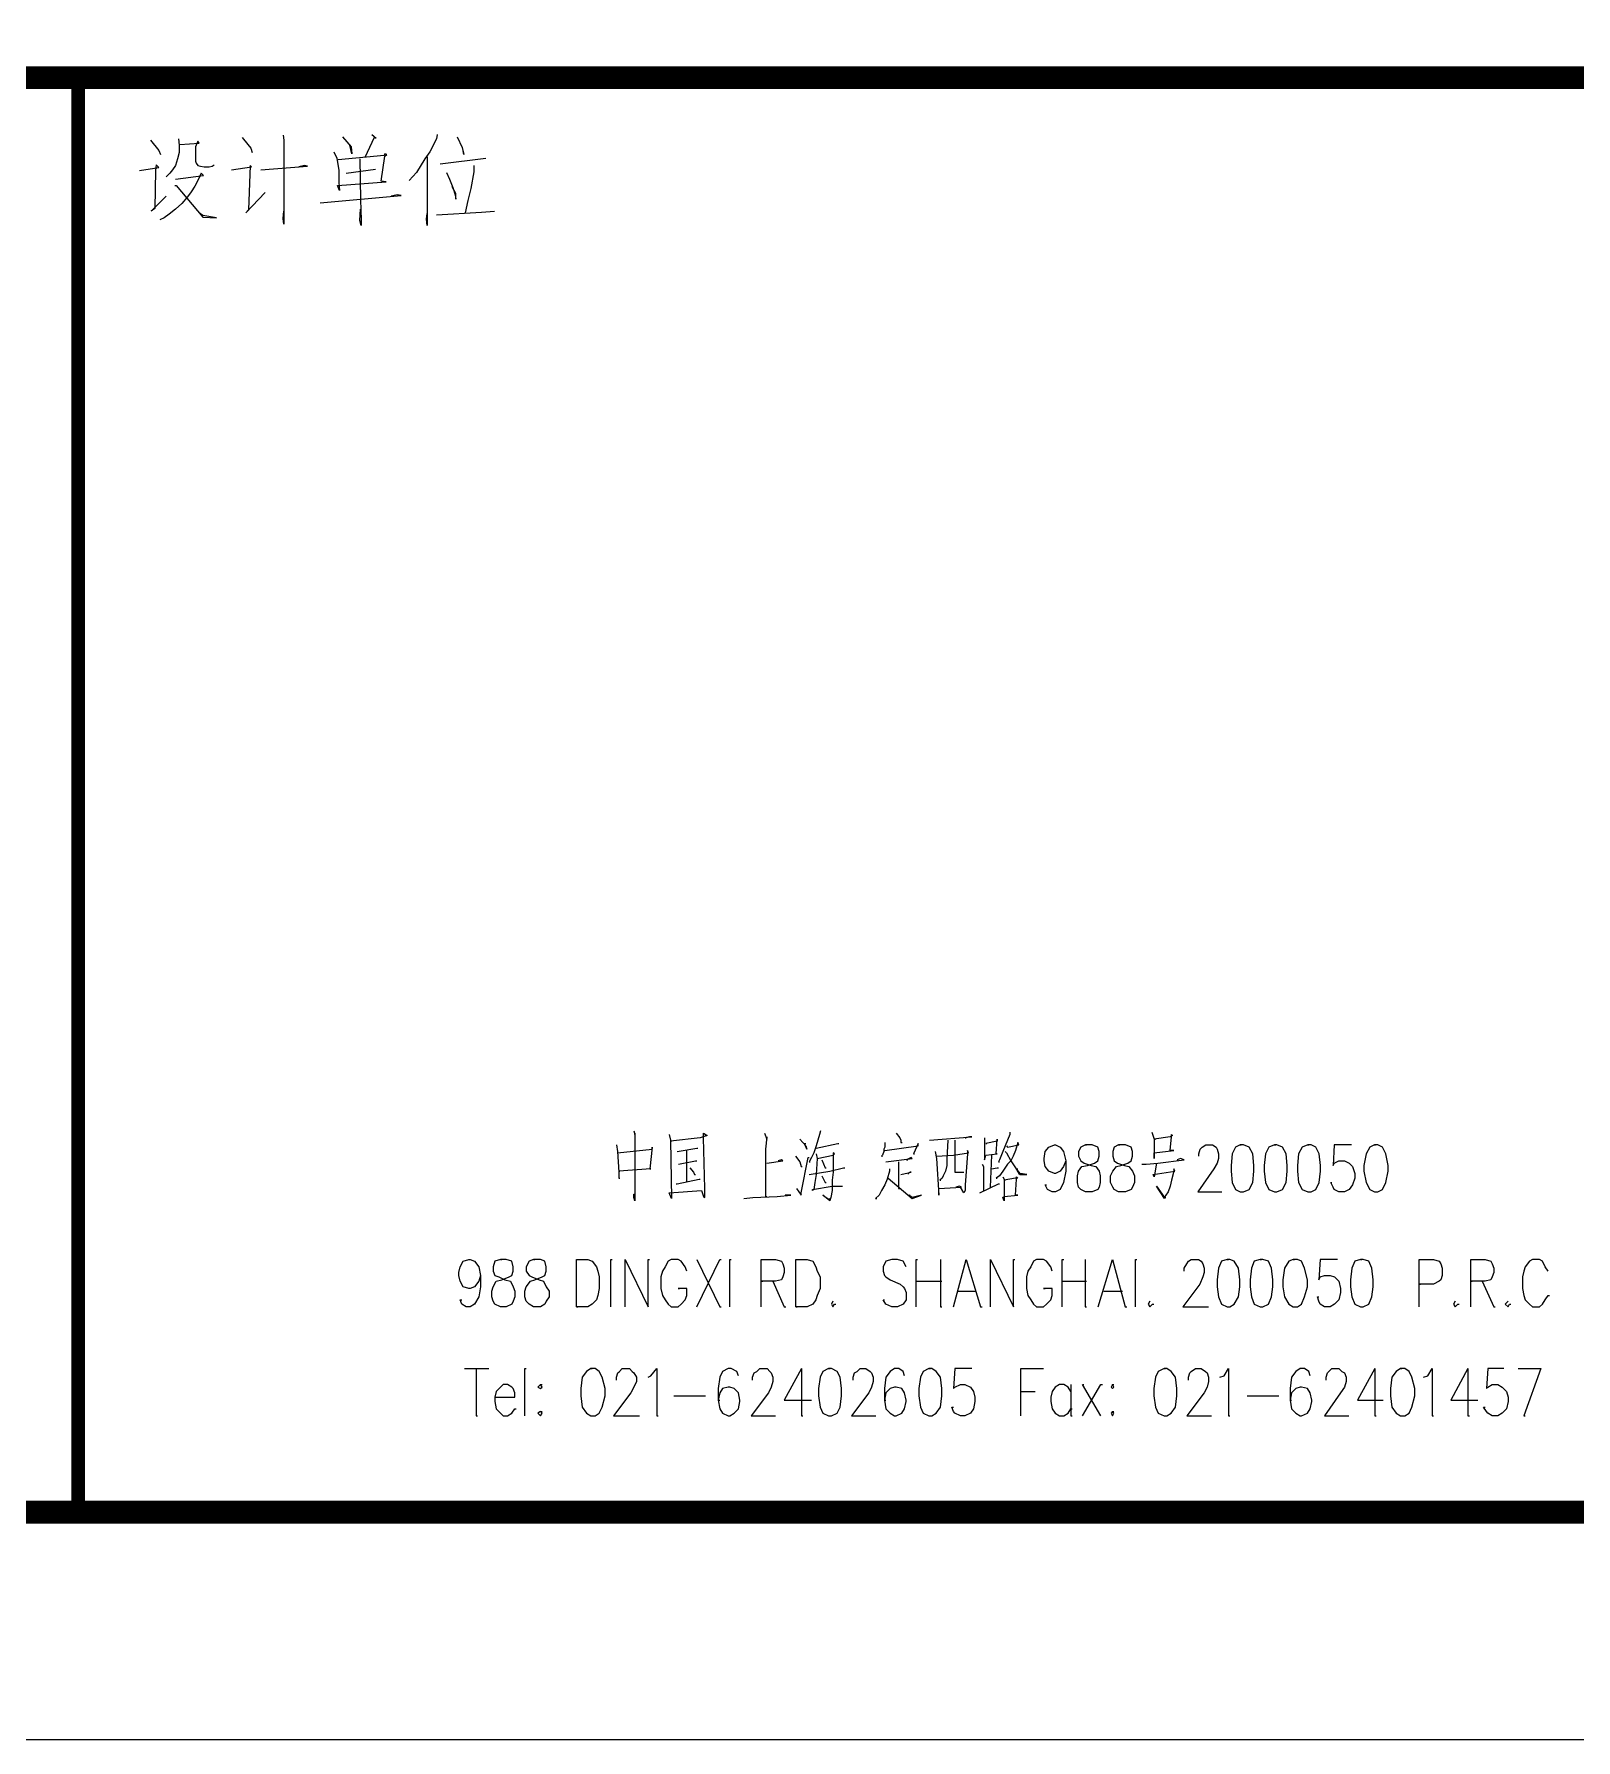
# Model space of a CAD drawing. Extents: x 38883873 to 41204444, y -39183004 to -36939090.
# Drawn here: x 39266547 to 39435874, y -39183004 to -38995725 of the extents above; entities that cross this region are included whole.
import ezdxf

# ---------------------------------------------------------------- set-up
doc = ezdxf.new("R2010")
doc.units = 0
doc.header["$LTSCALE"] = 1000
doc.header["$MEASUREMENT"] = 0
doc.layers.add('华谏图框', color=4, linetype='CONTINUOUS')

# ---------------------------------------------------------------- blocks, each defined once
blk = doc.blocks.new('A$C078B7F83')
at = {"layer": '华谏图框'}
for points in [[(47.2, 374.8), (85, 330.7), (91.3, 311.8)], [(170.1, 381.1), (173.2, 352.8), (173.2, 321.3), (166.9, 292.9), (157.5, 264.6), (144.9, 245.7), (132.3, 229.9), (116.5, 214.2)], [(450.4, 387.4), (475.6, 355.9), (488.2, 340.2), (494.5, 321.3)], [(629.9, 396.9), (633.1, 374.8), (633.1, 6.3), (629.9, 31.5), (633.1, 63)], [(891.3, 390.6), (929.1, 346.5), (932.3, 315), (922.8, 352.8)], [(1020.5, 400), (1039.4, 384.3), (1029.9, 387.4), (989, 299.2)], [(1307.1, 400), (1303.9, 381.1), (1275.6, 324.4), (1253.5, 292.9), (1215.7, 233.1), (1184.3, 198.4)], [(1395.3, 390.6), (1417.3, 343.3), (1423.6, 311.8), (1420.5, 337)], [(176.4, 355.9), (261.4, 362.2), (255.1, 371.7), (245.7, 346.5), (245.7, 324.4), (245.7, 305.5), (245.7, 283.5), (248.8, 274), (255.1, 264.6), (267.7, 261.4), (283.5, 258.3), (305.5, 258.3), (318.1, 261.4), (327.6, 267.7)], [(853.5, 324.4), (866.1, 296.1), (875.6, 242.5), (875.6, 189), (878.7, 154.3), (869.3, 176.4), (1083.5, 192.1), (1061.4, 195.3), (1077.2, 305.5), (1086.6, 311.8), (1077.2, 315), (1074, 308.7), (872.4, 289.8)], [(1263, 302.4), (1263, 0), (1259.8, 28.3), (1263, 53.5)], [(0, 242.5), (85, 255.1), (72.4, 267.7), (69.3, 242.5), (66.1, 75.6), (50.4, 63), (116.5, 129.1)], [(157.5, 204.7), (280.3, 220.5), (270.9, 229.9), (258.3, 204.7), (242.5, 173.2), (226.8, 148), (211, 126), (185.8, 97.6), (157.5, 72.4), (129.1, 50.4), (107.1, 34.6), (88.2, 25.2)], [(403.1, 245.7), (491.3, 258.3), (485, 264.6), (478.7, 69.3), (466.1, 56.7), (551.2, 144.9)], [(532.3, 245.7), (737, 261.4), (724.4, 264.6), (699.2, 258.3)], [(907.1, 229.9), (1036.2, 248.8)], [(966.9, 292.9), (970.1, 113.4), (973.2, 25.2), (973.2, 0), (966.9, 22), (970.1, 72.4)], [(1319.7, 270.9), (1521.3, 296.1)], [(1348, 233.1), (1360.6, 204.7), (1376.4, 166.9), (1385.8, 135.4), (1389, 116.5), (1389, 141.7), (1373.2, 170.1)], [(1467.7, 264.6), (1467.7, 236.2), (1455.1, 163.8), (1442.5, 110.2), (1429.9, 56.7)], [(154.3, 176.4), (160.6, 176.4), (277.2, 37.8), (337, 34.6), (277.2, 44.1), (261.4, 56.7)], [(793.7, 100.8), (1149.6, 132.3), (1130.7, 135.4), (1105.5, 129.1)], [(1303.9, 47.2), (1502.4, 59.8), (1559.1, 63)]]:
    blk.add_lwpolyline(points, dxfattribs=at)
blk = doc.blocks.new('w')
at = {"layer": '华谏图框', "color": 4}
for p, q in [((1278803, 113427), (1278828, 113353)), ((1278828, 113353), (1278828, 113378)), ((1278828, 113378), (1278828, 111933)), ((1279562, 113353), (1279587, 113231)), ((1280224, 113280), (1279587, 113206)), ((1280371, 113329), (1280224, 113280)), ((1280297, 113280), (1280297, 113378)), ((1280297, 113378), (1280371, 113329)), ((1280322, 112202), (1280297, 113280)), ((1281595, 113378), (1281644, 113255)), ((1281644, 113304), (1281619, 113035)), ((1281644, 113255), (1281644, 113304)), ((1282770, 113353), (1282697, 113108)), ((1282795, 113427), (1282770, 113353)), ((1284411, 113378), (1284485, 113280)), ((1284485, 113280), (1284509, 113231)), ((1285121, 113231), (1286027, 113304)), ((1285978, 113304), (1285880, 113280)), ((1285880, 113280), (1285905, 113280)), ((1286027, 113304), (1285978, 113304)), ((1286297, 113280), (1286297, 113182)), ((1286836, 113353), (1286738, 113108)), ((1286836, 113402), (1286836, 113353)), ((1289872, 113402), (1289921, 113255)), ((1290264, 113304), (1289921, 113255)), ((1290313, 113329), (1290264, 113304)), ((1290264, 113010), (1290288, 113304)), ((1290288, 113304), (1290288, 113353)), ((1290288, 113353), (1290313, 113329)), ((1278436, 113133), (1278460, 112986)), ((1278460, 112961), (1279195, 113035)), ((1278460, 112986), (1278485, 112545)), ((1279195, 113084), (1279146, 112618)), ((1279195, 113035), (1279195, 113084)), ((1279587, 113231), (1279611, 111982)), ((1279587, 113206), (1279611, 113206)), ((1279734, 112986), (1280150, 113059)), ((1279930, 113010), (1279930, 112349)), ((1280150, 113059), (1280175, 113059)), ((1281619, 113035), (1281619, 112349)), ((1282354, 113255), (1282477, 113108)), ((1282501, 113035), (1282452, 113157)), ((1282452, 113157), (1282477, 113157)), ((1282477, 113108), (1282501, 113035)), ((1282648, 112961), (1282599, 112863)), ((1282697, 113108), (1282648, 112961)), ((1282697, 113059), (1283162, 113157)), ((1282697, 112937), (1282721, 112839)), ((1282721, 112839), (1283064, 112912)), ((1283089, 112937), (1283064, 112961)), ((1283064, 112961), (1283064, 112912)), ((1283064, 112912), (1283089, 112937)), ((1283064, 112912), (1283064, 112545)), ((1283162, 113157), (1283187, 113157)), ((1284117, 112912), (1284093, 112888)), ((1284142, 112986), (1284117, 112912)), ((1284166, 113084), (1284142, 113035)), ((1284142, 113035), (1284142, 112986)), ((1284166, 113182), (1284166, 113084)), ((1284166, 113010), (1284876, 113108)), ((1284509, 113231), (1284509, 113182)), ((1284509, 113182), (1284534, 113182)), ((1284876, 113157), (1284779, 112937)), ((1284779, 112937), (1284803, 112937)), ((1284876, 113108), (1284876, 113157)), ((1285244, 112986), (1285268, 112839)), ((1285268, 112888), (1285636, 112912)), ((1285513, 113231), (1285489, 112839)), ((1285636, 112912), (1285954, 112961)), ((1285660, 113231), (1285660, 112545)), ((1285929, 112937), (1285880, 112276)), ((1285954, 112961), (1285929, 113010)), ((1285929, 113010), (1285929, 112937)), ((1286297, 113182), (1286297, 113084)), ((1286297, 113084), (1286297, 112912)), ((1286297, 112912), (1286297, 112814)), ((1286297, 112814), (1286321, 112912)), ((1286566, 113206), (1286321, 113157)), ((1286321, 113157), (1286346, 113157)), ((1286321, 112912), (1286566, 112937)), ((1286444, 112912), (1286419, 112227)), ((1286542, 112937), (1286566, 113255)), ((1286566, 112937), (1286542, 112937)), ((1286566, 113255), (1286566, 113231)), ((1286566, 113231), (1286566, 113206)), ((1286689, 112986), (1286615, 112814)), ((1286738, 113108), (1286689, 112986)), ((1286738, 112986), (1286762, 112961)), ((1286762, 113108), (1286787, 113084)), ((1286762, 112961), (1286860, 112790)), ((1286787, 113084), (1287031, 113133)), ((1286958, 113010), (1286909, 112888)), ((1287007, 113182), (1286958, 113010)), ((1287031, 113133), (1287007, 113182)), ((1287568, 112839), (1287592, 112986)), ((1287592, 112986), (1287666, 113084)), ((1287666, 113084), (1287788, 113133)), ((1287788, 113133), (1287813, 113133)), ((1287813, 113133), (1287911, 113084)), ((1287911, 113084), (1287984, 112986)), ((1287984, 112986), (1288033, 112790)), ((1288352, 113084), (1288303, 112986)), ((1288303, 112986), (1288303, 112888)), ((1288449, 113133), (1288352, 113084)), ((1288596, 113133), (1288449, 113133)), ((1288449, 113133), (1288474, 113133)), ((1288719, 113084), (1288596, 113133)), ((1288743, 112986), (1288719, 113084)), ((1288743, 112888), (1288743, 112986)), ((1289062, 113084), (1289037, 112986)), ((1289037, 112986), (1289037, 112888)), ((1289160, 113133), (1289062, 113084)), ((1289307, 113133), (1289160, 113133)), ((1289160, 113133), (1289184, 113133)), ((1289429, 113084), (1289307, 113133)), ((1289454, 112986), (1289429, 113084)), ((1289454, 112888), (1289454, 112986)), ((1289921, 113255), (1289921, 112839)), ((1289921, 113255), (1289946, 113255)), ((1289921, 112961), (1290337, 113010)), ((1289921, 112839), (1289921, 112961)), ((1290337, 113010), (1290264, 113010)), ((1290874, 112937), (1290898, 113035)), ((1290874, 112888), (1290874, 112937)), ((1290898, 113035), (1290947, 113084)), ((1290947, 113084), (1291021, 113133)), ((1291021, 113133), (1291168, 113133)), ((1291168, 113133), (1291241, 113084)), ((1291241, 113084), (1291266, 113035)), ((1291266, 113035), (1291290, 112937)), ((1291290, 112937), (1291290, 112839)), ((1291584, 112937), (1291560, 112692)), ((1291657, 113084), (1291584, 112937)), ((1291755, 113133), (1291657, 113084)), ((1291829, 113133), (1291755, 113133)), ((1291755, 113133), (1291780, 113133)), ((1291951, 113084), (1291829, 113133)), ((1292025, 112937), (1291951, 113084)), ((1292049, 112692), (1292025, 112937)), ((1292294, 112937), (1292270, 112692)), ((1292368, 113084), (1292294, 112937)), ((1292490, 113133), (1292368, 113084)), ((1292539, 113133), (1292490, 113133)), ((1292490, 113133), (1292515, 113133)), ((1292662, 113084), (1292539, 113133)), ((1292735, 112937), (1292662, 113084)), ((1292759, 112692), (1292735, 112937)), ((1293004, 112937), (1292980, 112692)), ((1293078, 113084), (1293004, 112937)), ((1293200, 113133), (1293078, 113084)), ((1293274, 113133), (1293200, 113133)), ((1293200, 113133), (1293225, 113133)), ((1293372, 113084), (1293274, 113133)), ((1293445, 112937), (1293372, 113084)), ((1293470, 112692), (1293445, 112937)), ((1293764, 113133), (1293739, 112692)), ((1294131, 113133), (1293764, 113133)), ((1294449, 112937), (1294400, 112692)), ((1294523, 113084), (1294449, 112937)), ((1294621, 113133), (1294523, 113084)), ((1294694, 113133), (1294621, 113133)), ((1294621, 113133), (1294645, 113133)), ((1294792, 113084), (1294694, 113133)), ((1294865, 112937), (1294792, 113084)), ((1294914, 112692), (1294865, 112937)), ((1279171, 112618), (1278485, 112569)), ((1278485, 112569), (1278509, 112569)), ((1278485, 112545), (1278485, 112422)), ((1279146, 112618), (1279171, 112618)), ((1279758, 112716), (1280126, 112790)), ((1280003, 112643), (1280077, 112545)), ((1280077, 112545), (1280101, 112496)), ((1280126, 112790), (1280150, 112790)), ((1281644, 112741), (1281987, 112790)), ((1281962, 112814), (1281889, 112790)), ((1281889, 112790), (1281913, 112790)), ((1281987, 112790), (1281962, 112814)), ((1282256, 112888), (1282354, 112765)), ((1282354, 112765), (1282379, 112667)), ((1282379, 112104), (1282526, 112863)), ((1282379, 112667), (1282403, 112667)), ((1282526, 112863), (1282550, 112863)), ((1282599, 112863), (1282550, 112765)), ((1282550, 112765), (1282575, 112765)), ((1282550, 112496), (1282991, 112569)), ((1282721, 112839), (1282697, 112496)), ((1282819, 112814), (1282893, 112643)), ((1282893, 112643), (1282917, 112643)), ((1282991, 112569), (1283285, 112643)), ((1283064, 112545), (1283040, 112374)), ((1283285, 112643), (1283309, 112643)), ((1284093, 112888), (1284117, 112888)), ((1284191, 112765), (1284754, 112839)), ((1284264, 112569), (1284215, 112398)), ((1284264, 112618), (1284264, 112569)), ((1284460, 112765), (1284460, 112716)), ((1284460, 112716), (1284460, 112202)), ((1284509, 112496), (1284730, 112545)), ((1284730, 112863), (1284632, 112814)), ((1284632, 112814), (1284656, 112814)), ((1284705, 112545), (1284656, 112520)), ((1284730, 112545), (1284705, 112545)), ((1284754, 112839), (1284730, 112863)), ((1285268, 112839), (1285317, 112055)), ((1285464, 112569), (1285415, 112471)), ((1285489, 112692), (1285464, 112569)), ((1285489, 112839), (1285489, 112692)), ((1285660, 112545), (1285685, 112545)), ((1285685, 112545), (1285832, 112545)), ((1285832, 112545), (1285856, 112545)), ((1286248, 112716), (1286272, 112667)), ((1286272, 112667), (1286272, 112153)), ((1286444, 112618), (1286566, 112643)), ((1286566, 112643), (1286591, 112643)), ((1286615, 112814), (1286591, 112765)), ((1286591, 112765), (1286615, 112765)), ((1286689, 112569), (1286615, 112471)), ((1286787, 112716), (1286689, 112569)), ((1286860, 112790), (1286787, 112716)), ((1286909, 112888), (1286860, 112790)), ((1286860, 112790), (1286958, 112643)), ((1286958, 112643), (1287031, 112520)), ((1287056, 112520), (1286982, 112618)), ((1286982, 112618), (1287007, 112618)), ((1287568, 112790), (1287568, 112839)), ((1287592, 112667), (1287568, 112790)), ((1287666, 112569), (1287592, 112667)), ((1287788, 112520), (1287666, 112569)), ((1287911, 112569), (1287813, 112520)), ((1287984, 112667), (1287911, 112569)), ((1288033, 112790), (1287984, 112667)), ((1288033, 112569), (1287984, 112325)), ((1288033, 112790), (1288033, 112569)), ((1288278, 112471), (1288303, 112569)), ((1288303, 112888), (1288352, 112790)), ((1288303, 112569), (1288376, 112667)), ((1288352, 112790), (1288425, 112741)), ((1288376, 112667), (1288498, 112692)), ((1288425, 112741), (1288572, 112692)), ((1288498, 112692), (1288645, 112741)), ((1288572, 112692), (1288670, 112667)), ((1288645, 112741), (1288719, 112790)), ((1288670, 112667), (1288743, 112569)), ((1288719, 112790), (1288743, 112888)), ((1288743, 112569), (1288768, 112471)), ((1288988, 112471), (1289037, 112569)), ((1289037, 112888), (1289062, 112790)), ((1289037, 112569), (1289111, 112667)), ((1289062, 112790), (1289135, 112741)), ((1289111, 112667), (1289209, 112692)), ((1289135, 112741), (1289282, 112692)), ((1289209, 112692), (1289356, 112741)), ((1289282, 112692), (1289380, 112667)), ((1289356, 112741), (1289429, 112790)), ((1289380, 112667), (1289454, 112569)), ((1289429, 112790), (1289454, 112888)), ((1289454, 112569), (1289502, 112471)), ((1289652, 112716), (1289750, 112716)), ((1289750, 112716), (1289995, 112741)), ((1289897, 112496), (1290362, 112569)), ((1289970, 112741), (1289921, 112447)), ((1289995, 112741), (1290558, 112814)), ((1290337, 112569), (1290288, 112374)), ((1290362, 112569), (1290337, 112618)), ((1290337, 112618), (1290337, 112569)), ((1290484, 112839), (1290411, 112814)), ((1290411, 112814), (1290435, 112814)), ((1290558, 112814), (1290484, 112839)), ((1291192, 112618), (1290849, 112129)), ((1291266, 112741), (1291192, 112618)), ((1291290, 112839), (1291266, 112741)), ((1291560, 112692), (1291560, 112569)), ((1291560, 112569), (1291584, 112325)), ((1292025, 112325), (1292049, 112569)), ((1292049, 112569), (1292049, 112692)), ((1292270, 112692), (1292270, 112569)), ((1292270, 112569), (1292294, 112325)), ((1292735, 112325), (1292759, 112569)), ((1292759, 112569), (1292759, 112692)), ((1292980, 112692), (1292980, 112569)), ((1292980, 112569), (1293004, 112325)), ((1293445, 112325), (1293470, 112569)), ((1293470, 112569), (1293470, 112692)), ((1293739, 112692), (1293764, 112741)), ((1293764, 112741), (1293861, 112790)), ((1293861, 112790), (1293984, 112790)), ((1293984, 112790), (1294082, 112741)), ((1294082, 112741), (1294155, 112667)), ((1294155, 112667), (1294204, 112520)), ((1294400, 112692), (1294400, 112569)), ((1294400, 112569), (1294449, 112325)), ((1294865, 112325), (1294914, 112569)), ((1294914, 112569), (1294914, 112692)), ((1278485, 112422), (1278509, 112422)), ((1279709, 112300), (1279734, 112300)), ((1279734, 112300), (1280199, 112398)), ((1279930, 112349), (1279954, 112349)), ((1280101, 112496), (1280126, 112496)), ((1280199, 112398), (1280224, 112398)), ((1280322, 112006), (1280322, 112202)), ((1281619, 112349), (1281619, 112031)), ((1282281, 112202), (1282379, 112055)), ((1282624, 112178), (1283040, 112251)), ((1282648, 112178), (1282624, 112153)), ((1282624, 112153), (1282624, 112178)), ((1282672, 112325), (1282648, 112178)), ((1282697, 112496), (1282672, 112325)), ((1282819, 112471), (1282893, 112325)), ((1282893, 112325), (1282917, 112325)), ((1283040, 112374), (1283040, 112153)), ((1283040, 112251), (1283236, 112251)), ((1283236, 112251), (1283260, 112251)), ((1284166, 112276), (1284093, 112153)), ((1284215, 112398), (1284166, 112276)), ((1284215, 112398), (1284240, 112422)), ((1284240, 112422), (1284754, 111982)), ((1284460, 112202), (1284485, 112202)), ((1284656, 112520), (1284681, 112520)), ((1285317, 112202), (1285807, 112227)), ((1285317, 112055), (1285317, 112202)), ((1285391, 112422), (1285342, 112374)), ((1285342, 112374), (1285366, 112374)), ((1285415, 112471), (1285391, 112422)), ((1285758, 112251), (1285685, 112227)), ((1285685, 112227), (1285709, 112227)), ((1285807, 112227), (1285758, 112251)), ((1285856, 112104), (1285783, 112227)), ((1285783, 112227), (1285807, 112227)), ((1285880, 112276), (1285880, 112153)), ((1286199, 112104), (1286591, 112300)), ((1286419, 112227), (1286444, 112227)), ((1286615, 112471), (1286542, 112422)), ((1286542, 112422), (1286566, 112422)), ((1286591, 112300), (1286615, 112300)), ((1286689, 112447), (1286713, 112398)), ((1286958, 112422), (1286713, 112374)), ((1286713, 112398), (1286713, 111933)), ((1286713, 112374), (1286738, 112374)), ((1287007, 112422), (1286958, 112422)), ((1286958, 112055), (1286982, 112398)), ((1286982, 112398), (1286982, 112447)), ((1286982, 112447), (1287007, 112422)), ((1287031, 112520), (1287056, 112496)), ((1287203, 112496), (1287056, 112520)), ((1287056, 112496), (1287203, 112496)), ((1287641, 112178), (1287592, 112276)), ((1287592, 112276), (1287617, 112276)), ((1287739, 112129), (1287641, 112178)), ((1287813, 112520), (1287788, 112520)), ((1287911, 112178), (1287813, 112129)), ((1287984, 112325), (1287911, 112178)), ((1288278, 112325), (1288278, 112471)), ((1288303, 112227), (1288278, 112325)), ((1288352, 112178), (1288303, 112227)), ((1288449, 112129), (1288352, 112178)), ((1288719, 112178), (1288596, 112129)), ((1288743, 112227), (1288719, 112178)), ((1288768, 112325), (1288743, 112227)), ((1288768, 112471), (1288768, 112325)), ((1288988, 112325), (1288988, 112471)), ((1289037, 112227), (1288988, 112325)), ((1289062, 112178), (1289037, 112227)), ((1289160, 112129), (1289062, 112178)), ((1289429, 112178), (1289307, 112129)), ((1289454, 112227), (1289429, 112178)), ((1289502, 112325), (1289454, 112227)), ((1289502, 112471), (1289502, 112325)), ((1289921, 112447), (1289897, 112496)), ((1290141, 111982), (1289970, 112251)), ((1289970, 112251), (1290141, 112006)), ((1290264, 112251), (1290215, 112129)), ((1290288, 112374), (1290264, 112251)), ((1291584, 112325), (1291657, 112178)), ((1291657, 112178), (1291755, 112129)), ((1291829, 112129), (1291951, 112178)), ((1291951, 112178), (1292025, 112325)), ((1292294, 112325), (1292368, 112178)), ((1292368, 112178), (1292490, 112129)), ((1292539, 112129), (1292662, 112178)), ((1292662, 112178), (1292735, 112325)), ((1293004, 112325), (1293078, 112178)), ((1293078, 112178), (1293200, 112129)), ((1293274, 112129), (1293372, 112178)), ((1293372, 112178), (1293445, 112325)), ((1293739, 112227), (1293690, 112325)), ((1293690, 112325), (1293715, 112325)), ((1293764, 112178), (1293739, 112227)), ((1293861, 112129), (1293764, 112178)), ((1294082, 112178), (1293984, 112129)), ((1294155, 112276), (1294082, 112178)), ((1294204, 112422), (1294155, 112276)), ((1294204, 112520), (1294204, 112422)), ((1294449, 112325), (1294523, 112178)), ((1294523, 112178), (1294621, 112129)), ((1294694, 112129), (1294792, 112178)), ((1294792, 112178), (1294865, 112325)), ((1278803, 112006), (1278803, 112080)), ((1278803, 112080), (1278828, 112080)), ((1278828, 111933), (1278803, 112006)), ((1279562, 112104), (1280248, 112153)), ((1279611, 111982), (1279562, 112104)), ((1280248, 112153), (1280297, 112031)), ((1280297, 112031), (1280322, 112006)), ((1281154, 111982), (1281350, 112006)), ((1281350, 112006), (1281864, 112031)), ((1281619, 112031), (1281644, 112031)), ((1281864, 112031), (1282158, 112055)), ((1282109, 112055), (1282036, 112055)), ((1282036, 112055), (1282060, 112055)), ((1282158, 112055), (1282109, 112055)), ((1282379, 112055), (1282379, 112104)), ((1282991, 111933), (1282844, 112055)), ((1282844, 112055), (1282991, 111957)), ((1283015, 112006), (1282991, 111933)), ((1282991, 111957), (1282991, 111982)), ((1282991, 111982), (1283015, 111982)), ((1283040, 112153), (1283015, 112006)), ((1284044, 112055), (1283970, 111982)), ((1283970, 111982), (1283995, 111982)), ((1284093, 112153), (1284044, 112055)), ((1284754, 112006), (1284681, 112055)), ((1284681, 112055), (1284705, 112055)), ((1284754, 111982), (1284950, 112055)), ((1284950, 112055), (1284754, 112006)), ((1285880, 112153), (1285856, 112104)), ((1286272, 112153), (1286297, 112153)), ((1286689, 112006), (1286713, 112031)), ((1286713, 111933), (1286689, 112006)), ((1286713, 112031), (1287007, 112055)), ((1287007, 112055), (1286958, 112055)), ((1287813, 112129), (1287739, 112129)), ((1288596, 112129), (1288449, 112129)), ((1289307, 112129), (1289160, 112129)), ((1290166, 112055), (1290141, 112006)), ((1290141, 112006), (1290141, 111982)), ((1290141, 112006), (1290166, 112006)), ((1290215, 112129), (1290166, 112055)), ((1290849, 112129), (1291339, 112129)), ((1291339, 112129), (1291364, 112129)), ((1291755, 112129), (1291829, 112129)), ((1292490, 112129), (1292539, 112129)), ((1293200, 112129), (1293274, 112129)), ((1293984, 112129), (1293861, 112129)), ((1294621, 112129), (1294694, 112129)), ((1275069, 110404), (1275100, 110527)), ((1275069, 110343), (1275069, 110404)), ((1275100, 110527), (1275161, 110649)), ((1275161, 110649), (1275284, 110680)), ((1275284, 110680), (1275314, 110680)), ((1275314, 110680), (1275406, 110649)), ((1275406, 110649), (1275498, 110527)), ((1275498, 110527), (1275528, 110343)), ((1275835, 110649), (1275804, 110527)), ((1275804, 110527), (1275804, 110435)), ((1275804, 110435), (1275835, 110343)), ((1275957, 110680), (1275835, 110649)), ((1276079, 110680), (1275957, 110680)), ((1275957, 110680), (1275988, 110680)), ((1276202, 110649), (1276079, 110680)), ((1276232, 110527), (1276202, 110649)), ((1276202, 110343), (1276232, 110435)), ((1276232, 110435), (1276232, 110527)), ((1276569, 110649), (1276508, 110527)), ((1276508, 110527), (1276508, 110435)), ((1276508, 110435), (1276569, 110343)), ((1276661, 110680), (1276569, 110649)), ((1276814, 110680), (1276661, 110680)), ((1276661, 110680), (1276692, 110680)), ((1276906, 110649), (1276814, 110680)), ((1276937, 110527), (1276906, 110649)), ((1276906, 110343), (1276937, 110435)), ((1276937, 110435), (1276937, 110527)), ((1277579, 109669), (1277579, 110680)), ((1277579, 110680), (1277824, 110680)), ((1277824, 110680), (1277916, 110649)), ((1277916, 110649), (1278008, 110527)), ((1278008, 110527), (1278039, 110435)), ((1278039, 110435), (1278069, 110312)), ((1278314, 109669), (1278314, 110680)), ((1278314, 110680), (1278345, 110680)), ((1278620, 109669), (1278620, 110680)), ((1278620, 110680), (1279110, 109669)), ((1279110, 109669), (1279110, 110680)), ((1279110, 110680), (1279141, 110680)), ((1279416, 110435), (1279385, 110312)), ((1279477, 110527), (1279416, 110435)), ((1279538, 110649), (1279477, 110527)), ((1279600, 110680), (1279538, 110649)), ((1279753, 110680), (1279600, 110680)), ((1279814, 110649), (1279753, 110680)), ((1279906, 110527), (1279814, 110649)), ((1279936, 110435), (1279906, 110527)), ((1280151, 109669), (1280640, 110680)), ((1280151, 110680), (1280640, 109669)), ((1280640, 110680), (1280671, 110680)), ((1280855, 109669), (1280855, 110680)), ((1280855, 110680), (1280885, 110680)), ((1281528, 109669), (1281528, 110680)), ((1281528, 110680), (1281834, 110680)), ((1281834, 110680), (1281957, 110649)), ((1281957, 110649), (1281987, 110588)), ((1281987, 110588), (1282018, 110496)), ((1282018, 110404), (1281987, 110312)), ((1282018, 110496), (1282018, 110404)), ((1282263, 109669), (1282263, 110680)), ((1282263, 110680), (1282508, 110680)), ((1282508, 110680), (1282630, 110649)), ((1282630, 110649), (1282691, 110527)), ((1282691, 110527), (1282722, 110435)), ((1282722, 110435), (1282783, 110312)), ((1284191, 110649), (1284130, 110527)), ((1284130, 110527), (1284130, 110435)), ((1284130, 110435), (1284161, 110343)), ((1284314, 110680), (1284191, 110649)), ((1284436, 110680), (1284314, 110680)), ((1284559, 110649), (1284436, 110680)), ((1284620, 110527), (1284559, 110649)), ((1284834, 109669), (1284834, 110680)), ((1284834, 110680), (1284865, 110680)), ((1285354, 110680), (1285354, 109669)), ((1285630, 109669), (1285905, 110680)), ((1285905, 110680), (1286212, 109669)), ((1286426, 109669), (1286426, 110680)), ((1286426, 110680), (1286916, 109669)), ((1286916, 109669), (1286916, 110680)), ((1286916, 110680), (1286946, 110680)), ((1287222, 110435), (1287191, 110312)), ((1287283, 110527), (1287222, 110435)), ((1287344, 110649), (1287283, 110527)), ((1287405, 110680), (1287344, 110649)), ((1287558, 110680), (1287405, 110680)), ((1287620, 110649), (1287558, 110680)), ((1287711, 110527), (1287620, 110649)), ((1287742, 110435), (1287711, 110527)), ((1287956, 109669), (1287956, 110680)), ((1287956, 110680), (1287987, 110680)), ((1288446, 110680), (1288446, 109669)), ((1288722, 109669), (1289028, 110680)), ((1289028, 110680), (1289303, 109669)), ((1289518, 109669), (1289518, 110680)), ((1289518, 110680), (1289548, 110680)), ((1290558, 110496), (1290619, 110588)), ((1290558, 110435), (1290558, 110496)), ((1290619, 110588), (1290650, 110649)), ((1290650, 110649), (1290711, 110680)), ((1290711, 110680), (1290864, 110680)), ((1290864, 110680), (1290926, 110649)), ((1290926, 110649), (1290956, 110588)), ((1290956, 110588), (1290987, 110496)), ((1290987, 110404), (1290956, 110312)), ((1290987, 110496), (1290987, 110404)), ((1291293, 110496), (1291262, 110251)), ((1291354, 110649), (1291293, 110496)), ((1291477, 110680), (1291354, 110649)), ((1291538, 110680), (1291477, 110680)), ((1291477, 110680), (1291507, 110680)), ((1291630, 110649), (1291538, 110680)), ((1291721, 110496), (1291630, 110649)), ((1291752, 110251), (1291721, 110496)), ((1291997, 110496), (1291966, 110251)), ((1292058, 110649), (1291997, 110496)), ((1292181, 110680), (1292058, 110649)), ((1292242, 110680), (1292181, 110680)), ((1292181, 110680), (1292211, 110680)), ((1292364, 110649), (1292242, 110680)), ((1292426, 110496), (1292364, 110649)), ((1292456, 110251), (1292426, 110496)), ((1292701, 110496), (1292670, 110251)), ((1292793, 110649), (1292701, 110496)), ((1292885, 110680), (1292793, 110649)), ((1292977, 110680), (1292885, 110680)), ((1292885, 110680), (1292915, 110680)), ((1293068, 110649), (1292977, 110680)), ((1293130, 110496), (1293068, 110649)), ((1293191, 110251), (1293130, 110496)), ((1293466, 110680), (1293436, 110251)), ((1293834, 110680), (1293466, 110680)), ((1294140, 110496), (1294109, 110251)), ((1294201, 110649), (1294140, 110496)), ((1294323, 110680), (1294201, 110649)), ((1294385, 110680), (1294323, 110680)), ((1294323, 110680), (1294354, 110680)), ((1294507, 110649), (1294385, 110680)), ((1294568, 110496), (1294507, 110649)), ((1294599, 110251), (1294568, 110496)), ((1295578, 109669), (1295578, 110680)), ((1295578, 110680), (1295885, 110680)), ((1295885, 110680), (1296007, 110649)), ((1296007, 110649), (1296038, 110588)), ((1296038, 110588), (1296068, 110496)), ((1296068, 110496), (1296068, 110343)), ((1296680, 109669), (1296680, 110680)), ((1296680, 110680), (1296987, 110680)), ((1296987, 110680), (1297109, 110649)), ((1297109, 110649), (1297140, 110588)), ((1297140, 110588), (1297170, 110496)), ((1297170, 110404), (1297140, 110312)), ((1297170, 110496), (1297170, 110404)), ((1297813, 110435), (1297782, 110312)), ((1297844, 110527), (1297813, 110435)), ((1297935, 110649), (1297844, 110527)), ((1297997, 110680), (1297935, 110649)), ((1298150, 110680), (1297997, 110680)), ((1298211, 110649), (1298150, 110680)), ((1298272, 110527), (1298211, 110649)), ((1298333, 110435), (1298272, 110527)), ((1275100, 110220), (1275069, 110343)), ((1275161, 110098), (1275100, 110220)), ((1275284, 110067), (1275161, 110098)), ((1275314, 110067), (1275284, 110067)), ((1275406, 110098), (1275314, 110067)), ((1275498, 110220), (1275406, 110098)), ((1275528, 110343), (1275498, 110220)), ((1275528, 110098), (1275498, 109884)), ((1275528, 110343), (1275528, 110098)), ((1275773, 110006), (1275804, 110098)), ((1275773, 109884), (1275773, 110006)), ((1275804, 110098), (1275865, 110220)), ((1275835, 110343), (1275926, 110312)), ((1275865, 110220), (1275988, 110251)), ((1275926, 110312), (1276049, 110251)), ((1275988, 110251), (1276141, 110312)), ((1276049, 110251), (1276171, 110220)), ((1276141, 110312), (1276202, 110343)), ((1276171, 110220), (1276232, 110098)), ((1276232, 110098), (1276263, 110006)), ((1276263, 110006), (1276263, 109884)), ((1276477, 110006), (1276508, 110098)), ((1276477, 109884), (1276477, 110006)), ((1276508, 110098), (1276600, 110220)), ((1276569, 110343), (1276630, 110312)), ((1276600, 110220), (1276692, 110251)), ((1276630, 110312), (1276783, 110251)), ((1276692, 110251), (1276845, 110312)), ((1276783, 110251), (1276875, 110220)), ((1276845, 110312), (1276906, 110343)), ((1276875, 110220), (1276937, 110098)), ((1276937, 110098), (1276998, 110006)), ((1276998, 110006), (1276998, 109884)), ((1278069, 110067), (1278039, 109914)), ((1278069, 110312), (1278069, 110067)), ((1279385, 110312), (1279385, 110067)), ((1279385, 110067), (1279416, 109914)), ((1279936, 110067), (1279753, 110067)), ((1279753, 110067), (1279783, 110067)), ((1279936, 109914), (1279936, 110067)), ((1281834, 110220), (1281528, 110220)), ((1281528, 110220), (1281559, 110220)), ((1281773, 110220), (1282018, 109669)), ((1281957, 110251), (1281834, 110220)), ((1281987, 110312), (1281957, 110251)), ((1282783, 110067), (1282722, 109914)), ((1282783, 110312), (1282783, 110067)), ((1284161, 110343), (1284191, 110312)), ((1284191, 110312), (1284283, 110251)), ((1284283, 110251), (1284497, 110159)), ((1284497, 110159), (1284559, 110098)), ((1284559, 110098), (1284589, 110067)), ((1284589, 110067), (1284620, 109976)), ((1284834, 110220), (1285354, 110220)), ((1285354, 110220), (1285385, 110220)), ((1285722, 110006), (1286089, 110006)), ((1286089, 110006), (1286120, 110006)), ((1287191, 110312), (1287191, 110067)), ((1287191, 110067), (1287222, 109914)), ((1287742, 110067), (1287558, 110067)), ((1287558, 110067), (1287589, 110067)), ((1287742, 109914), (1287742, 110067)), ((1287956, 110220), (1288446, 110220)), ((1288446, 110220), (1288477, 110220)), ((1288844, 110006), (1289211, 110006)), ((1289211, 110006), (1289242, 110006)), ((1290895, 110159), (1290528, 109669)), ((1290956, 110312), (1290895, 110159)), ((1291262, 110251), (1291262, 110098)), ((1291262, 110098), (1291293, 109884)), ((1291721, 109884), (1291752, 110098)), ((1291752, 110098), (1291752, 110251)), ((1291966, 110251), (1291966, 110098)), ((1291966, 110098), (1291997, 109884)), ((1292426, 109884), (1292456, 110098)), ((1292456, 110098), (1292456, 110251)), ((1292670, 110251), (1292670, 110098)), ((1292670, 110098), (1292701, 109884)), ((1293130, 109884), (1293191, 110098)), ((1293191, 110098), (1293191, 110251)), ((1293436, 110251), (1293466, 110312)), ((1293466, 110312), (1293558, 110343)), ((1293558, 110343), (1293681, 110343)), ((1293681, 110343), (1293772, 110312)), ((1293772, 110312), (1293864, 110220)), ((1293864, 110220), (1293895, 110067)), ((1293895, 110067), (1293895, 109976)), ((1294109, 110251), (1294109, 110098)), ((1294109, 110098), (1294140, 109884)), ((1294568, 109884), (1294599, 110098)), ((1294599, 110098), (1294599, 110251)), ((1295885, 110159), (1295578, 110159)), ((1295578, 110159), (1295609, 110159)), ((1296007, 110220), (1295885, 110159)), ((1296038, 110251), (1296007, 110220)), ((1296068, 110343), (1296038, 110251)), ((1296987, 110220), (1296680, 110220)), ((1296680, 110220), (1296711, 110220)), ((1296925, 110220), (1297170, 109669)), ((1297109, 110251), (1296987, 110220)), ((1297140, 110312), (1297109, 110251)), ((1297782, 110312), (1297782, 110067)), ((1297782, 110067), (1297813, 109914)), ((1275131, 109731), (1275100, 109823)), ((1275100, 109823), (1275131, 109823)), ((1275222, 109669), (1275131, 109731)), ((1275314, 109669), (1275222, 109669)), ((1275406, 109731), (1275314, 109669)), ((1275498, 109884), (1275406, 109731)), ((1275804, 109792), (1275773, 109884)), ((1275835, 109731), (1275804, 109792)), ((1275957, 109669), (1275835, 109731)), ((1276079, 109669), (1275957, 109669)), ((1276202, 109731), (1276079, 109669)), ((1276232, 109792), (1276202, 109731)), ((1276263, 109884), (1276232, 109792)), ((1276508, 109792), (1276477, 109884)), ((1276569, 109731), (1276508, 109792)), ((1276661, 109669), (1276569, 109731)), ((1276814, 109669), (1276661, 109669)), ((1276906, 109731), (1276814, 109669)), ((1276937, 109792), (1276906, 109731)), ((1276998, 109884), (1276937, 109792)), ((1277824, 109669), (1277579, 109669)), ((1277579, 109669), (1277610, 109669)), ((1277916, 109731), (1277824, 109669)), ((1278008, 109823), (1277916, 109731)), ((1278039, 109914), (1278008, 109823)), ((1279416, 109914), (1279477, 109823)), ((1279477, 109823), (1279538, 109731)), ((1279538, 109731), (1279600, 109669)), ((1279600, 109669), (1279753, 109669)), ((1279753, 109669), (1279814, 109731)), ((1279814, 109731), (1279906, 109823)), ((1279906, 109823), (1279936, 109914)), ((1280640, 109669), (1280671, 109669)), ((1282018, 109669), (1282049, 109669)), ((1282508, 109669), (1282263, 109669)), ((1282263, 109669), (1282293, 109669)), ((1282630, 109731), (1282508, 109669)), ((1282691, 109823), (1282630, 109731)), ((1282722, 109914), (1282691, 109823)), ((1283059, 109792), (1283028, 109731)), ((1283028, 109731), (1283059, 109669)), ((1283059, 109669), (1283089, 109731)), ((1283089, 109731), (1283120, 109731)), ((1284191, 109731), (1284130, 109823)), ((1284130, 109823), (1284161, 109823)), ((1284314, 109669), (1284191, 109731)), ((1284436, 109669), (1284314, 109669)), ((1284559, 109731), (1284436, 109669)), ((1284620, 109823), (1284559, 109731)), ((1284620, 109976), (1284620, 109823)), ((1285354, 109669), (1285385, 109669)), ((1286212, 109669), (1286242, 109669)), ((1287222, 109914), (1287283, 109823)), ((1287283, 109823), (1287344, 109731)), ((1287344, 109731), (1287405, 109669)), ((1287405, 109669), (1287558, 109669)), ((1287558, 109669), (1287620, 109731)), ((1287620, 109731), (1287711, 109823)), ((1287711, 109823), (1287742, 109914)), ((1288446, 109669), (1288477, 109669)), ((1289303, 109669), (1289334, 109669)), ((1289824, 109792), (1289793, 109731)), ((1289793, 109731), (1289824, 109669)), ((1289824, 109669), (1289885, 109731)), ((1289885, 109731), (1289915, 109731)), ((1290528, 109669), (1291048, 109669)), ((1291048, 109669), (1291079, 109669)), ((1291293, 109884), (1291354, 109731)), ((1291354, 109731), (1291477, 109669)), ((1291477, 109669), (1291538, 109669)), ((1291538, 109669), (1291630, 109731)), ((1291630, 109731), (1291721, 109884)), ((1291997, 109884), (1292058, 109731)), ((1292058, 109731), (1292181, 109669)), ((1292181, 109669), (1292242, 109669)), ((1292242, 109669), (1292364, 109731)), ((1292364, 109731), (1292426, 109884)), ((1292701, 109884), (1292793, 109731)), ((1292793, 109731), (1292885, 109669)), ((1292885, 109669), (1292977, 109669)), ((1292977, 109669), (1293068, 109731)), ((1293068, 109731), (1293130, 109884)), ((1293436, 109792), (1293405, 109884)), ((1293405, 109884), (1293436, 109884)), ((1293466, 109731), (1293436, 109792)), ((1293558, 109669), (1293466, 109731)), ((1293681, 109669), (1293558, 109669)), ((1293772, 109731), (1293681, 109669)), ((1293864, 109823), (1293772, 109731)), ((1293895, 109976), (1293864, 109823)), ((1294140, 109884), (1294201, 109731)), ((1294201, 109731), (1294323, 109669)), ((1294323, 109669), (1294385, 109669)), ((1294385, 109669), (1294507, 109731)), ((1294507, 109731), (1294568, 109884)), ((1296344, 109792), (1296313, 109731)), ((1296313, 109731), (1296344, 109669)), ((1296344, 109669), (1296405, 109731)), ((1296405, 109731), (1296436, 109731)), ((1297170, 109669), (1297201, 109669)), ((1297476, 109792), (1297415, 109731)), ((1297415, 109731), (1297476, 109669)), ((1297476, 109669), (1297507, 109731)), ((1297507, 109731), (1297538, 109731)), ((1297813, 109914), (1297844, 109823)), ((1297844, 109823), (1297935, 109731)), ((1297935, 109731), (1297997, 109669)), ((1297997, 109669), (1298150, 109669)), ((1298150, 109669), (1298211, 109731)), ((1298211, 109731), (1298272, 109823)), ((1298272, 109823), (1298333, 109914)), ((1298333, 109914), (1298364, 109914)), ((1275192, 108353), (1275682, 108353)), ((1275437, 108353), (1275437, 107343)), ((1275682, 108353), (1275712, 108353)), ((1276477, 107343), (1276477, 108353)), ((1276477, 108353), (1276508, 108353)), ((1277702, 108170), (1277671, 107925)), ((1277794, 108292), (1277702, 108170)), ((1277885, 108353), (1277794, 108292)), ((1277977, 108353), (1277885, 108353)), ((1277885, 108353), (1277916, 108353)), ((1278069, 108292), (1277977, 108353)), ((1278130, 108170), (1278069, 108292)), ((1278192, 107925), (1278130, 108170)), ((1278436, 108170), (1278467, 108261)), ((1278436, 108108), (1278436, 108170)), ((1278467, 108261), (1278498, 108292)), ((1278498, 108292), (1278559, 108353)), ((1278559, 108353), (1278712, 108353)), ((1278712, 108353), (1278773, 108292)), ((1278773, 108292), (1278804, 108261)), ((1278804, 108261), (1278865, 108170)), ((1278865, 108170), (1278865, 108078)), ((1279110, 108170), (1279171, 108200)), ((1279171, 108200), (1279294, 108353)), ((1279294, 108353), (1279294, 107343)), ((1280640, 108170), (1280610, 107925)), ((1280702, 108292), (1280640, 108170)), ((1280824, 108353), (1280702, 108292)), ((1280885, 108353), (1280824, 108353)), ((1281008, 108292), (1280885, 108353)), ((1281038, 108200), (1281008, 108292)), ((1281344, 108170), (1281375, 108261)), ((1281344, 108108), (1281344, 108170)), ((1281375, 108261), (1281436, 108292)), ((1281436, 108292), (1281498, 108353)), ((1281498, 108353), (1281651, 108353)), ((1281651, 108353), (1281712, 108292)), ((1281712, 108292), (1281742, 108261)), ((1281742, 108261), (1281773, 108170)), ((1281773, 108170), (1281773, 108078)), ((1282385, 108353), (1282018, 107680)), ((1282385, 108353), (1282385, 107343)), ((1282783, 108170), (1282753, 107925)), ((1282844, 108292), (1282783, 108170)), ((1282967, 108353), (1282844, 108292)), ((1283028, 108353), (1282967, 108353)), ((1282967, 108353), (1282997, 108353)), ((1283150, 108292), (1283028, 108353)), ((1283212, 108170), (1283150, 108292)), ((1283242, 107925), (1283212, 108170)), ((1283487, 108170), (1283518, 108261)), ((1283487, 108108), (1283487, 108170)), ((1283518, 108261), (1283579, 108292)), ((1283579, 108292), (1283640, 108353)), ((1283640, 108353), (1283763, 108353)), ((1283763, 108353), (1283855, 108292)), ((1283855, 108292), (1283885, 108261)), ((1283885, 108261), (1283916, 108170)), ((1283916, 108170), (1283916, 108078)), ((1284191, 108170), (1284161, 107925)), ((1284283, 108292), (1284191, 108170)), ((1284375, 108353), (1284283, 108292)), ((1284467, 108353), (1284375, 108353)), ((1284559, 108292), (1284467, 108353)), ((1284589, 108200), (1284559, 108292)), ((1284926, 108170), (1284895, 107925)), ((1284987, 108292), (1284926, 108170)), ((1285110, 108353), (1284987, 108292)), ((1285171, 108353), (1285110, 108353)), ((1285110, 108353), (1285140, 108353)), ((1285263, 108292), (1285171, 108353)), ((1285354, 108170), (1285263, 108292)), ((1285385, 107925), (1285354, 108170)), ((1285661, 108353), (1285630, 107925)), ((1286028, 108353), (1285661, 108353)), ((1287069, 107343), (1287069, 108353)), ((1287069, 108353), (1287528, 108353)), ((1287528, 108353), (1287558, 108353)), ((1289946, 108170), (1289915, 107925)), ((1290007, 108292), (1289946, 108170)), ((1290130, 108353), (1290007, 108292)), ((1290191, 108353), (1290130, 108353)), ((1290130, 108353), (1290160, 108353)), ((1290283, 108292), (1290191, 108353)), ((1290375, 108170), (1290283, 108292)), ((1290405, 107925), (1290375, 108170)), ((1290650, 108170), (1290681, 108261)), ((1290650, 108108), (1290650, 108170)), ((1290681, 108261), (1290711, 108292)), ((1290711, 108292), (1290803, 108353)), ((1290803, 108353), (1290926, 108353)), ((1290926, 108353), (1291017, 108292)), ((1291017, 108292), (1291048, 108261)), ((1291048, 108261), (1291079, 108170)), ((1291079, 108170), (1291079, 108078)), ((1291324, 108170), (1291415, 108200)), ((1291415, 108200), (1291507, 108353)), ((1291507, 108353), (1291507, 107343)), ((1292854, 108170), (1292823, 107925)), ((1292946, 108292), (1292854, 108170)), ((1293038, 108353), (1292946, 108292)), ((1293130, 108353), (1293038, 108353)), ((1293221, 108292), (1293130, 108353)), ((1293252, 108200), (1293221, 108292)), ((1293589, 108170), (1293619, 108261)), ((1293589, 108108), (1293589, 108170)), ((1293619, 108261), (1293650, 108292)), ((1293650, 108292), (1293711, 108353)), ((1293711, 108353), (1293864, 108353)), ((1293864, 108353), (1293925, 108292)), ((1293925, 108292), (1293987, 108261)), ((1293987, 108261), (1294017, 108170)), ((1294017, 108170), (1294017, 108078)), ((1294629, 108353), (1294262, 107680)), ((1294629, 108353), (1294629, 107343)), ((1294997, 108170), (1294966, 107925)), ((1295089, 108292), (1294997, 108170)), ((1295180, 108353), (1295089, 108292)), ((1295272, 108353), (1295180, 108353)), ((1295180, 108353), (1295211, 108353)), ((1295364, 108292), (1295272, 108353)), ((1295425, 108170), (1295364, 108292)), ((1295487, 107925), (1295425, 108170)), ((1295670, 108170), (1295762, 108200)), ((1295762, 108200), (1295854, 108353)), ((1295854, 108353), (1295854, 107343)), ((1296619, 108353), (1296252, 107680)), ((1296619, 108353), (1296619, 107343)), ((1297048, 108353), (1297017, 107925)), ((1297384, 108353), (1297048, 108353)), ((1297691, 108353), (1298180, 108353)), ((1298180, 108353), (1297813, 107343)), ((1275865, 107863), (1275835, 107741)), ((1275957, 107955), (1275865, 107863)), ((1276018, 108017), (1275957, 107955)), ((1276110, 108017), (1276018, 108017)), ((1276202, 107955), (1276110, 108017)), ((1276232, 107925), (1276202, 107955)), ((1276263, 107833), (1276232, 107925)), ((1276263, 107741), (1276263, 107833)), ((1276814, 108017), (1276753, 107955)), ((1276753, 107955), (1276814, 107925)), ((1276845, 107955), (1276814, 108017)), ((1276814, 108017), (1276845, 108017)), ((1276814, 107925), (1276845, 107955)), ((1277671, 107925), (1277671, 107772)), ((1278192, 107772), (1278192, 107925)), ((1278743, 107833), (1278375, 107343)), ((1278804, 107955), (1278743, 107833)), ((1278865, 108078), (1278804, 107955)), ((1280610, 107925), (1280610, 107680)), ((1280640, 107833), (1280610, 107680)), ((1280702, 107925), (1280640, 107833)), ((1280824, 107955), (1280702, 107925)), ((1280855, 107955), (1280824, 107955)), ((1280947, 107925), (1280855, 107955)), ((1281038, 107833), (1280947, 107925)), ((1281069, 107680), (1281038, 107833)), ((1281681, 107833), (1281314, 107343)), ((1281742, 107955), (1281681, 107833)), ((1281773, 108078), (1281742, 107955)), ((1282753, 107925), (1282753, 107772)), ((1283242, 107772), (1283242, 107925)), ((1283824, 107833), (1283457, 107343)), ((1283885, 107955), (1283824, 107833)), ((1283916, 108078), (1283885, 107955)), ((1284161, 107925), (1284161, 107680)), ((1284191, 107833), (1284161, 107680)), ((1284283, 107925), (1284191, 107833)), ((1284375, 107955), (1284283, 107925)), ((1284406, 107955), (1284375, 107955)), ((1284528, 107925), (1284406, 107955)), ((1284589, 107833), (1284528, 107925)), ((1284620, 107680), (1284589, 107833)), ((1284895, 107925), (1284895, 107772)), ((1285385, 107772), (1285385, 107925)), ((1285630, 107925), (1285661, 107955)), ((1285661, 107955), (1285783, 108017)), ((1285783, 108017), (1285875, 108017)), ((1285875, 108017), (1285997, 107955)), ((1285997, 107955), (1286059, 107863)), ((1286059, 107863), (1286089, 107741)), ((1287069, 107863), (1287344, 107863)), ((1287344, 107863), (1287375, 107863)), ((1287742, 107863), (1287711, 107741)), ((1287803, 107955), (1287742, 107863)), ((1287895, 108017), (1287803, 107955)), ((1287987, 108017), (1287895, 108017)), ((1288079, 107955), (1287987, 108017)), ((1288140, 107863), (1288079, 107955)), ((1288140, 108017), (1288140, 107343)), ((1288385, 107343), (1288783, 108017)), ((1288783, 107343), (1288385, 108017)), ((1288385, 108017), (1288416, 108017)), ((1288783, 108017), (1288813, 108017)), ((1289028, 108017), (1288997, 107955)), ((1288997, 107955), (1289028, 107925)), ((1289058, 107955), (1289028, 108017)), ((1289028, 108017), (1289058, 108017)), ((1289028, 107925), (1289058, 107955)), ((1289915, 107925), (1289915, 107772)), ((1290405, 107772), (1290405, 107925)), ((1290987, 107833), (1290619, 107343)), ((1291048, 107955), (1290987, 107833)), ((1291079, 108078), (1291048, 107955)), ((1292823, 107925), (1292823, 107680)), ((1292854, 107833), (1292823, 107680)), ((1292946, 107925), (1292854, 107833)), ((1293038, 107955), (1292946, 107925)), ((1293068, 107955), (1293038, 107955)), ((1293191, 107925), (1293068, 107955)), ((1293252, 107833), (1293191, 107925)), ((1293283, 107680), (1293252, 107833)), ((1293895, 107833), (1293558, 107343)), ((1293987, 107955), (1293895, 107833)), ((1294017, 108078), (1293987, 107955)), ((1294966, 107925), (1294966, 107772)), ((1295487, 107772), (1295487, 107925)), ((1297017, 107925), (1297048, 107955)), ((1297048, 107955), (1297140, 108017)), ((1297140, 108017), (1297262, 108017)), ((1297262, 108017), (1297354, 107955)), ((1297354, 107955), (1297446, 107863)), ((1297446, 107863), (1297476, 107741)), ((1275835, 107741), (1276263, 107741)), ((1275835, 107741), (1275835, 107649)), ((1275835, 107649), (1275865, 107496)), ((1275865, 107496), (1275957, 107404)), ((1276202, 107404), (1276263, 107496)), ((1276263, 107496), (1276294, 107496)), ((1277671, 107772), (1277702, 107527)), ((1277702, 107527), (1277794, 107404)), ((1278069, 107404), (1278130, 107527)), ((1278130, 107527), (1278192, 107772)), ((1279661, 107772), (1280304, 107772)), ((1280304, 107772), (1280334, 107772)), ((1280610, 107680), (1280640, 107496)), ((1280610, 107680), (1280640, 107680)), ((1280640, 107496), (1280702, 107404)), ((1280947, 107404), (1281038, 107496)), ((1281038, 107496), (1281069, 107649)), ((1281069, 107649), (1281069, 107680)), ((1282018, 107680), (1282569, 107680)), ((1282569, 107680), (1282600, 107680)), ((1282753, 107772), (1282783, 107527)), ((1282783, 107527), (1282844, 107404)), ((1283150, 107404), (1283212, 107527)), ((1283212, 107527), (1283242, 107772)), ((1284161, 107680), (1284191, 107496)), ((1284161, 107680), (1284191, 107680)), ((1284191, 107496), (1284283, 107404)), ((1284528, 107404), (1284589, 107496)), ((1284589, 107496), (1284620, 107649)), ((1284620, 107649), (1284620, 107680)), ((1284895, 107772), (1284926, 107527)), ((1284926, 107527), (1284987, 107404)), ((1285263, 107404), (1285354, 107527)), ((1285354, 107527), (1285385, 107772)), ((1285630, 107435), (1285599, 107527)), ((1285599, 107527), (1285630, 107527)), ((1286059, 107496), (1285997, 107404)), ((1286089, 107649), (1286059, 107496)), ((1286089, 107741), (1286089, 107649)), ((1287711, 107741), (1287711, 107649)), ((1287711, 107649), (1287742, 107496)), ((1287742, 107496), (1287803, 107404)), ((1288079, 107404), (1288140, 107496)), ((1288140, 107496), (1288171, 107496)), ((1289915, 107772), (1289946, 107527)), ((1289946, 107527), (1290007, 107404)), ((1290283, 107404), (1290375, 107527)), ((1290375, 107527), (1290405, 107772)), ((1291905, 107772), (1292548, 107772)), ((1292548, 107772), (1292579, 107772)), ((1292823, 107680), (1292854, 107496)), ((1292823, 107680), (1292854, 107680)), ((1292854, 107496), (1292946, 107404)), ((1293191, 107404), (1293252, 107496)), ((1293252, 107496), (1293283, 107649)), ((1293283, 107649), (1293283, 107680)), ((1294262, 107680), (1294783, 107680)), ((1294783, 107680), (1294813, 107680)), ((1294966, 107772), (1294997, 107527)), ((1294997, 107527), (1295089, 107404)), ((1295364, 107404), (1295425, 107527)), ((1295425, 107527), (1295487, 107772)), ((1296252, 107680), (1296803, 107680)), ((1296803, 107680), (1296833, 107680)), ((1297017, 107435), (1296956, 107527)), ((1296956, 107527), (1296987, 107527)), ((1297446, 107496), (1297354, 107404)), ((1297476, 107649), (1297446, 107496)), ((1297476, 107741), (1297476, 107649)), ((1275437, 107343), (1275467, 107343)), ((1275957, 107404), (1276018, 107343)), ((1276018, 107343), (1276110, 107343)), ((1276110, 107343), (1276202, 107404)), ((1276814, 107435), (1276753, 107404)), ((1276753, 107404), (1276814, 107343)), ((1276845, 107404), (1276814, 107435)), ((1276814, 107435), (1276845, 107435)), ((1276814, 107343), (1276845, 107404)), ((1277794, 107404), (1277885, 107343)), ((1277885, 107343), (1277977, 107343)), ((1277977, 107343), (1278069, 107404)), ((1278375, 107343), (1278896, 107343)), ((1278896, 107343), (1278926, 107343)), ((1279294, 107343), (1279324, 107343)), ((1280702, 107404), (1280824, 107343)), ((1280824, 107343), (1280855, 107343)), ((1280855, 107343), (1280947, 107404)), ((1281314, 107343), (1281804, 107343)), ((1281804, 107343), (1281834, 107343)), ((1282385, 107343), (1282416, 107343)), ((1282844, 107404), (1282967, 107343)), ((1282967, 107343), (1283028, 107343)), ((1283028, 107343), (1283150, 107404)), ((1283457, 107343), (1283946, 107343)), ((1283946, 107343), (1283977, 107343)), ((1284283, 107404), (1284375, 107343)), ((1284375, 107343), (1284406, 107343)), ((1284406, 107343), (1284528, 107404)), ((1284987, 107404), (1285110, 107343)), ((1285110, 107343), (1285171, 107343)), ((1285171, 107343), (1285263, 107404)), ((1285661, 107404), (1285630, 107435)), ((1285783, 107343), (1285661, 107404)), ((1285875, 107343), (1285783, 107343)), ((1285997, 107404), (1285875, 107343)), ((1287803, 107404), (1287895, 107343)), ((1287895, 107343), (1287987, 107343)), ((1287987, 107343), (1288079, 107404)), ((1288140, 107343), (1288171, 107343)), ((1289028, 107435), (1288997, 107404)), ((1288997, 107404), (1289028, 107343)), ((1289058, 107404), (1289028, 107435)), ((1289028, 107435), (1289058, 107435)), ((1289028, 107343), (1289058, 107404)), ((1290007, 107404), (1290130, 107343)), ((1290130, 107343), (1290191, 107343)), ((1290191, 107343), (1290283, 107404)), ((1290619, 107343), (1291109, 107343)), ((1291109, 107343), (1291140, 107343)), ((1291507, 107343), (1291538, 107343)), ((1292946, 107404), (1293038, 107343)), ((1293038, 107343), (1293068, 107343)), ((1293068, 107343), (1293191, 107404)), ((1293558, 107343), (1294048, 107343)), ((1294048, 107343), (1294078, 107343)), ((1294629, 107343), (1294660, 107343)), ((1295089, 107404), (1295180, 107343)), ((1295180, 107343), (1295272, 107343)), ((1295272, 107343), (1295364, 107404)), ((1295854, 107343), (1295885, 107343)), ((1296619, 107343), (1296650, 107343)), ((1297048, 107404), (1297017, 107435)), ((1297140, 107343), (1297048, 107404)), ((1297262, 107343), (1297140, 107343)), ((1297354, 107404), (1297262, 107343)), ((1297813, 107343), (1297844, 107343))]:
    blk.add_line(p, q, dxfattribs=at)

msp = doc.modelspace()

# ---------------------------------------------------------------- linework, layer by layer
at = {"layer": '华谏图框'}
msp.add_lwpolyline([(38883873, -39183004), (38883873, -37080504), (40368873, -37080504), (40368873, -39183004)], close=True, dxfattribs=at)
at = {"layer": '华谏图框', "const_width": 2500}
msp.add_lwpolyline([(38908873, -39158004), (40343873, -39158004), (40343873, -37143004), (38908873, -37143004)], close=True, dxfattribs=at)
at = {"layer": '华谏图框'}
for points, const_width in [([(40343873, -39000504), (38908873, -39000504)], 2500), ([(39271373, -39000504), (39271373, -39158004)], 1500)]:
    msp.add_lwpolyline(points, dxfattribs=dict(at, const_width=const_width))

# ---------------------------------------------------------------- block references
for name, p, xscale, yscale, zscale in [('A$C078B7F83', (39278135, -39016754), 25, 25, 25), ('w', (32756323, -39699432), 5.142365396022797, 5.142358504235744, 5.142361974160346)]:
    msp.add_blockref(name, p, dxfattribs=dict(at, xscale=xscale, yscale=yscale, zscale=zscale))

doc.saveas('drawing.dxf')
